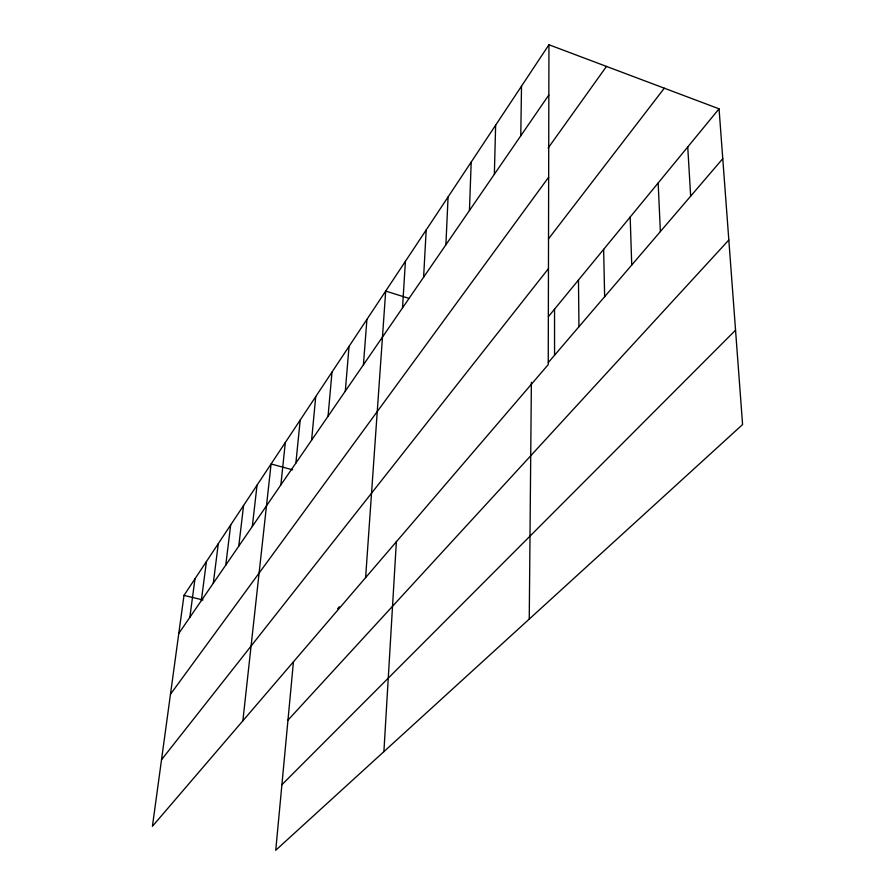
<?xml version="1.0" encoding="UTF-8"?>
<svg xmlns="http://www.w3.org/2000/svg" width="895" height="895" viewBox="0 0 895 895"><rect width="100%" height="100%" fill="white"/><g stroke="black" fill="none" stroke-linecap="round" stroke-linejoin="round"><path stroke-width="1.34" d="M548.948 44.75L548.243 364.589L152.418 826.32L183.99 595.388L548.948 44.75L719.054 108.821L742.581 424.554L275.749 850.25L293.47 661.539M529.247 619.083L531.384 382.31M520.778 135.827L521.505 86.155M494.353 174.268L495.64 125.199M469.439 210.526L471.195 162.062M445.889 244.782L448.082 196.934M423.615 277.204L426.188 229.97M383.899 751.632L396.384 541.341M402.504 307.925L405.413 261.318M365.619 577.611L385.689 291.088L409.116 298.427M363.426 364.78L366.916 319.403M345.313 391.137L349.039 346.365M328.051 416.253L332 372.085M311.594 440.195L315.734 396.63M295.876 463.062L300.194 420.079M280.862 484.911L285.326 442.51M242.869 720.799L271.084 463.979L292.643 469.83M252.323 526.439L257.044 485.179M238.764 546.174L243.585 505.474M225.764 565.081L230.686 524.94M213.301 583.216L218.313 543.612M201.341 600.623L206.421 561.557M189.841 617.349L194.987 578.796M178.799 633.425L548.836 94.993M548.12 148.078L606.486 66.42M170.486 694.218L548.657 177.221M548.434 238.943L664.291 88.202M161.525 759.732L548.456 268.612M548.422 316.617L719.054 108.821M337.605 608.768L339.328 606.754M548.322 362.509L722.768 158.65M287.966 720.151L728.821 240.005M281.903 784.714L735.545 330.165M183.99 595.388L203.02 599.974M687.74 146.959L690.66 196.162M658.161 182.983L660.365 231.559M630.169 217.071L631.736 265.021M603.644 249.369L604.64 296.692M578.472 280.023L578.953 326.709M554.542 309.155L554.564 355.214"/></g></svg>
